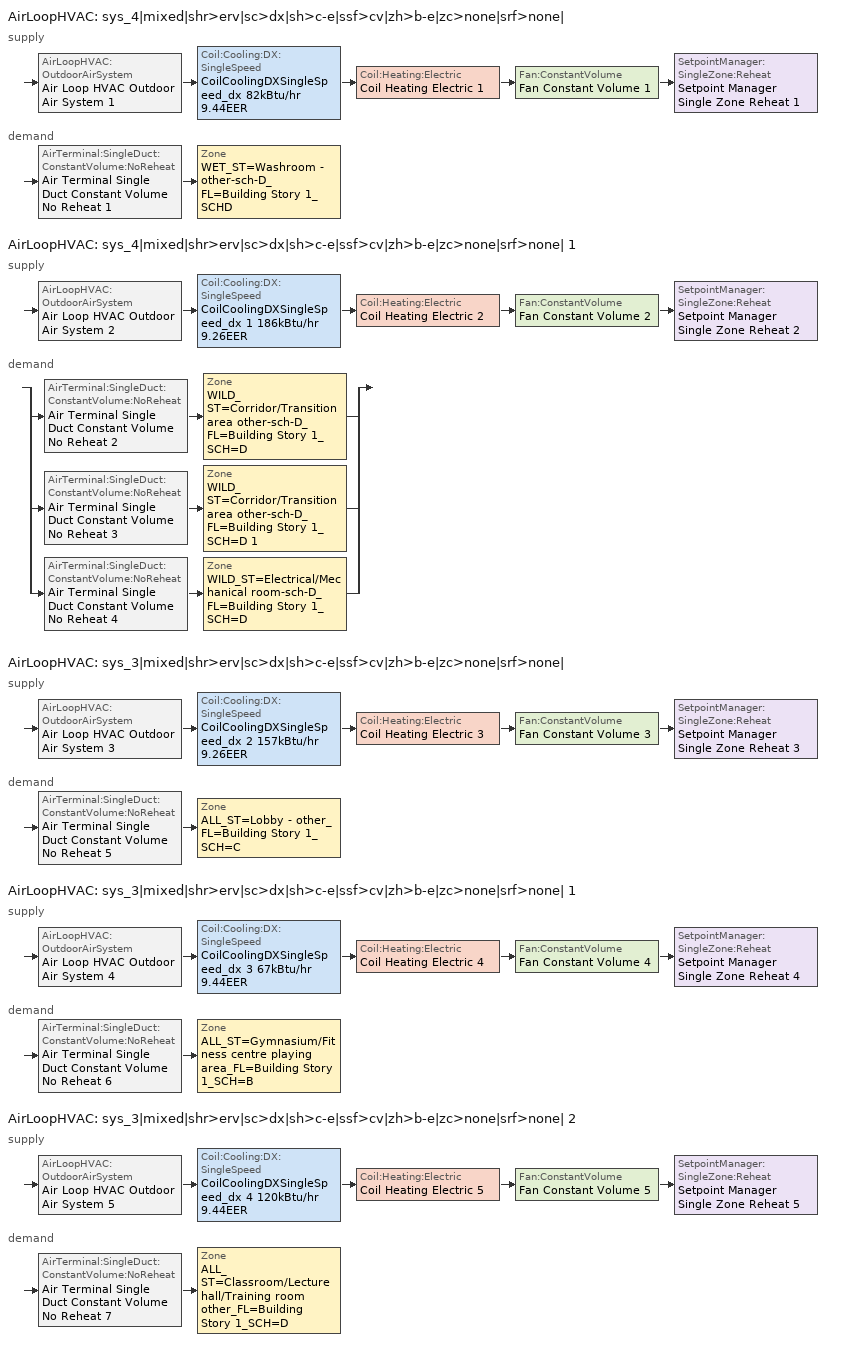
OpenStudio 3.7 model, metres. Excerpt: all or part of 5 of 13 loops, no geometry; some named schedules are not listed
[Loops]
AirLoopHVAC 'sys_4|mixed|shr>erv|sc>dx|sh>c-e|ssf>cv|zh>b-e|zc>none|srf>none|'
 supply: AirLoopHVAC:OutdoorAirSystem 'Air Loop HVAC Outdoor Air System 1' > Coil:Cooling:DX:SingleSpeed 'CoilCoolingDXSingleSpeed_dx 82kBtu/hr 9.44EER' > Coil:Heating:Electric 'Coil Heating Electric 1' > Fan:ConstantVolume 'Fan Constant Volume 1' > SetpointManager:SingleZone:Reheat 'Setpoint Manager Single Zone Reheat 1'
 demand: AirTerminal:SingleDuct:ConstantVolume:NoReheat 'Air Terminal Single Duct Constant Volume No Reheat 1' > Zone 'WET_ST=Washroom - other-sch-D_FL=Building Story 1_SCHD'
AirLoopHVAC 'sys_4|mixed|shr>erv|sc>dx|sh>c-e|ssf>cv|zh>b-e|zc>none|srf>none| 1'
 supply: AirLoopHVAC:OutdoorAirSystem 'Air Loop HVAC Outdoor Air System 2' > Coil:Cooling:DX:SingleSpeed 'CoilCoolingDXSingleSpeed_dx 1 186kBtu/hr 9.26EER' > Coil:Heating:Electric 'Coil Heating Electric 2' > Fan:ConstantVolume 'Fan Constant Volume 2' > SetpointManager:SingleZone:Reheat 'Setpoint Manager Single Zone Reheat 2'
 demand: split
  | AirTerminal:SingleDuct:ConstantVolume:NoReheat 'Air Terminal Single Duct Constant Volume No Reheat 2' > Zone 'WILD_ST=Corridor/Transition area other-sch-D_FL=Building Story 1_SCH=D'
  | AirTerminal:SingleDuct:ConstantVolume:NoReheat 'Air Terminal Single Duct Constant Volume No Reheat 3' > Zone 'WILD_ST=Corridor/Transition area other-sch-D_FL=Building Story 1_SCH=D 1'
  | AirTerminal:SingleDuct:ConstantVolume:NoReheat 'Air Terminal Single Duct Constant Volume No Reheat 4' > Zone 'WILD_ST=Electrical/Mechanical room-sch-D_FL=Building Story 1_SCH=D'
AirLoopHVAC 'sys_3|mixed|shr>erv|sc>dx|sh>c-e|ssf>cv|zh>b-e|zc>none|srf>none|'
 supply: AirLoopHVAC:OutdoorAirSystem 'Air Loop HVAC Outdoor Air System 3' > Coil:Cooling:DX:SingleSpeed 'CoilCoolingDXSingleSpeed_dx 2 157kBtu/hr 9.26EER' > Coil:Heating:Electric 'Coil Heating Electric 3' > Fan:ConstantVolume 'Fan Constant Volume 3' > SetpointManager:SingleZone:Reheat 'Setpoint Manager Single Zone Reheat 3'
 demand: AirTerminal:SingleDuct:ConstantVolume:NoReheat 'Air Terminal Single Duct Constant Volume No Reheat 5' > Zone 'ALL_ST=Lobby - other_FL=Building Story 1_SCH=C'
AirLoopHVAC 'sys_3|mixed|shr>erv|sc>dx|sh>c-e|ssf>cv|zh>b-e|zc>none|srf>none| 1'
 supply: AirLoopHVAC:OutdoorAirSystem 'Air Loop HVAC Outdoor Air System 4' > Coil:Cooling:DX:SingleSpeed 'CoilCoolingDXSingleSpeed_dx 3 67kBtu/hr 9.44EER' > Coil:Heating:Electric 'Coil Heating Electric 4' > Fan:ConstantVolume 'Fan Constant Volume 4' > SetpointManager:SingleZone:Reheat 'Setpoint Manager Single Zone Reheat 4'
 demand: AirTerminal:SingleDuct:ConstantVolume:NoReheat 'Air Terminal Single Duct Constant Volume No Reheat 6' > Zone 'ALL_ST=Gymnasium/Fitness centre playing area_FL=Building Story 1_SCH=B'
AirLoopHVAC 'sys_3|mixed|shr>erv|sc>dx|sh>c-e|ssf>cv|zh>b-e|zc>none|srf>none| 2'
 supply: AirLoopHVAC:OutdoorAirSystem 'Air Loop HVAC Outdoor Air System 5' > Coil:Cooling:DX:SingleSpeed 'CoilCoolingDXSingleSpeed_dx 4 120kBtu/hr 9.44EER' > Coil:Heating:Electric 'Coil Heating Electric 5' > Fan:ConstantVolume 'Fan Constant Volume 5' > SetpointManager:SingleZone:Reheat 'Setpoint Manager Single Zone Reheat 5'
 demand: AirTerminal:SingleDuct:ConstantVolume:NoReheat 'Air Terminal Single Duct Constant Volume No Reheat 7' > Zone 'ALL_ST=Classroom/Lecture hall/Training room other_FL=Building Story 1_SCH=D'
[Sizing:Zone] Zone Cooling Design Supply Air Temperature Input Method=TemperatureDifference; Zone Cooling Design Supply Air Temperature {C}=14; Zone Cooling Design Supply Air Temperature Difference {deltaC}=11; Zone Heating Design Supply Air Temperature Input Method=TemperatureDifference; Zone Heating Design Supply Air Temperature {C}=40; Zone Heating Design Supply Air Temperature Difference {deltaC}=21; Zone Cooling Design Supply Air Humidity Ratio {kg-H2O/kg-air}=0.0085; Zone Heating Design Supply Air Humidity Ratio {kg-H2O/kg-air}=0.008; Zone Heating Sizing Factor=1.3; Zone Cooling Sizing Factor=1.1; Cooling Design Air Flow Method=DesignDay; Heating Design Air Flow Method=DesignDay; Account for Dedicated Outdoor Air System=No; Dedicated Outdoor Air System Control Strategy=NeutralSupplyAir; Dedicated Outdoor Air Low Setpoint Temperature for Design {C}=autosize; Dedicated Outdoor Air High Setpoint Temperature for Design {C}=autosize; Zone Load Sizing Method=Sensible Load Only No Latent Load; Zone Latent Cooling Design Supply Air Humidity Ratio Input Method=HumidityRatioDifference; Zone Cooling Design Supply Air Humidity Ratio Difference {kgWater/kgDryAir}=0.005; Zone Latent Heating Design Supply Air Humidity Ratio Input Method=HumidityRatioDifference; Zone Humidification Design Supply Air Humidity Ratio Difference {kgWater/kgDryAir}=0.005
WET_ST=Washroom - other-sch-D_FL=Building Story 1_SCHD; ALL_ST=Lobby - other_FL=Building Story 1_SCH=C; ALL_ST=Gymnasium/Fitness centre playing area_FL=Building Story 1_SCH=B; ALL_ST=Classroom/Lecture hall/Training room other_FL=Building Story 1_SCH=D; WILD_ST=Corridor/Transition area other-sch-D_FL=Building Story 1_SCH=D; WILD_ST=Corridor/Transition area other-sch-D_FL=Building Story 1_SCH=D 1; WILD_ST=Electrical/Mechanical room-sch-D_FL=Building Story 1_SCH=D
[Zone equipment]
WET_ST=Washroom - other-sch-D_FL=Building Story 1_SCHD: Zone HVAC Baseboard Convective Electric 1, Air Terminal Single Duct Constant Volume No Reheat 1
ALL_ST=Lobby - other_FL=Building Story 1_SCH=C: Zone HVAC Baseboard Convective Electric 5, Air Terminal Single Duct Constant Volume No Reheat 5
ALL_ST=Gymnasium/Fitness centre playing area_FL=Building Story 1_SCH=B: Zone HVAC Baseboard Convective Electric 6, Air Terminal Single Duct Constant Volume No Reheat 6
ALL_ST=Classroom/Lecture hall/Training room other_FL=Building Story 1_SCH=D: Zone HVAC Baseboard Convective Electric 7, Air Terminal Single Duct Constant Volume No Reheat 7
WILD_ST=Corridor/Transition area other-sch-D_FL=Building Story 1_SCH=D: Zone HVAC Baseboard Convective Electric 2, Air Terminal Single Duct Constant Volume No Reheat 2
WILD_ST=Corridor/Transition area other-sch-D_FL=Building Story 1_SCH=D 1: Zone HVAC Baseboard Convective Electric 3, Air Terminal Single Duct Constant Volume No Reheat 3
WILD_ST=Electrical/Mechanical room-sch-D_FL=Building Story 1_SCH=D: Zone HVAC Baseboard Convective Electric 4, Air Terminal Single Duct Constant Volume No Reheat 4
[AirLoopHVAC] Design Supply Air Flow Rate {m3/s}=autosize; Design Return Air Flow Fraction of Supply Air Flow=1
Name | Availability Schedule
sys_4|mixed|shr>erv|sc>dx|sh>c-e|ssf>cv|zh>b-e|zc>none|srf>none| | sys_4|mixed|shr>none|sc>dx|sh>c-e|ssf>cv|zh>b-e|zc>none|srf>none| Occ Sch
sys_4|mixed|shr>erv|sc>dx|sh>c-e|ssf>cv|zh>b-e|zc>none|srf>none| 1 | sys_4|mixed|shr>none|sc>dx|sh>c-e|ssf>cv|zh>b-e|zc>none|srf>none| 1 Occ Sch
sys_3|mixed|shr>erv|sc>dx|sh>c-e|ssf>cv|zh>b-e|zc>none|srf>none| | sys_3|mixed|shr>none|sc>dx|sh>c-e|ssf>cv|zh>b-e|zc>none|srf>none| Occ Sch
sys_3|mixed|shr>erv|sc>dx|sh>c-e|ssf>cv|zh>b-e|zc>none|srf>none| 1 | sys_3|mixed|shr>none|sc>dx|sh>c-e|ssf>cv|zh>b-e|zc>none|srf>none| 1 Occ Sch
sys_3|mixed|shr>erv|sc>dx|sh>c-e|ssf>cv|zh>b-e|zc>none|srf>none| 2 | sys_3|mixed|shr>none|sc>dx|sh>c-e|ssf>cv|zh>b-e|zc>none|srf>none| 2 Occ Sch
[Sizing:System] Type of Load to Size On=Sensible; Design Outdoor Air Flow Rate {m3/s}=Autosize; Central Heating Maximum System Air Flow Ratio=1; Preheat Design Temperature {C}=7; Preheat Design Humidity Ratio {kg-H2O/kg-Air}=0.008; Precool Design Temperature {C}=13; Precool Design Humidity Ratio {kg-H2O/kg-Air}=0.008; Central Cooling Design Supply Air Temperature {C}=13; Central Heating Design Supply Air Temperature {C}=43; Sizing Option=NonCoincident; 100% Outdoor Air in Cooling=No; 100% Outdoor Air in Heating=No; Central Cooling Design Supply Air Humidity Ratio {kg-H2O/kg-Air}=0.0085; Central Heating Design Supply Air Humidity Ratio {kg-H2O/kg-Air}=0.008; Cooling Design Air Flow Method=DesignDay; Cooling Design Air Flow Rate {m3/s}=0; Heating Design Air Flow Method=DesignDay; Heating Design Air Flow Rate {m3/s}=0; System Outdoor Air Method=ZoneSum; Zone Maximum Outdoor Air Fraction=1; Cooling Supply Air Flow Rate Per Floor Area {m3/s-m2}=0.00996765; Cooling Fraction of Autosized Cooling Supply Air Flow Rate=1; Cooling Supply Air Flow Rate Per Unit Cooling Capacity {m3/s-W}=3.94755e-05; Heating Supply Air Flow Rate Per Floor Area {m3/s-m2}=0.00996765; Heating Fraction of Autosized Heating Supply Air Flow Rate=1; Heating Fraction of Autosized Cooling Supply Air Flow Rate=1; Heating Supply Air Flow Rate Per Unit Heating Capacity {m3/s-W}=3.15882e-05; Cooling Design Capacity Method=CoolingDesignCapacity; Cooling Design Capacity {W}=autosize; Cooling Design Capacity Per Floor Area {W/m2}=234.7; Fraction of Autosized Cooling Design Capacity=1; Heating Design Capacity Method=HeatingDesignCapacity; Heating Design Capacity {W}=autosize; Heating Design Capacity Per Floor Area {W/m2}=157; Fraction of Autosized Heating Design Capacity=1; Central Cooling Capacity Control Method=OnOff; Occupant Diversity=autosize
sys_4|mixed|shr>erv|sc>dx|sh>c-e|ssf>cv|zh>b-e|zc>none|srf>none|; sys_4|mixed|shr>erv|sc>dx|sh>c-e|ssf>cv|zh>b-e|zc>none|srf>none| 1; sys_3|mixed|shr>erv|sc>dx|sh>c-e|ssf>cv|zh>b-e|zc>none|srf>none|; sys_3|mixed|shr>erv|sc>dx|sh>c-e|ssf>cv|zh>b-e|zc>none|srf>none| 1; sys_3|mixed|shr>erv|sc>dx|sh>c-e|ssf>cv|zh>b-e|zc>none|srf>none| 2
[Fan:ConstantVolume] Availability Schedule=Always On Discrete; Fan Total Efficiency=0.39975; Pressure Rise {Pa}=640; Maximum Flow Rate {m3/s}=AutoSize; Motor Efficiency=0.615
Fan Constant Volume 1; Fan Constant Volume 2; Fan Constant Volume 3; Fan Constant Volume 4; Fan Constant Volume 5
[Coil:Cooling:DX:SingleSpeed] Availability Schedule=Always On Discrete; Rated Total Cooling Capacity {W}=autosize; Rated Sensible Heat Ratio=autosize; Rated Air Flow Rate {m3/s}=autosize; Rated Evaporator Fan Power Per Volume Flow Rate 2017 {W/(m3/s)}=773.3; Rated Evaporator Fan Power Per Volume Flow Rate 2023 {W/(m3/s)}=934.4; Total Cooling Capacity Function of Temperature Curve=DXCOOL-NECB2011-REF-CAPFT; Total Cooling Capacity Function of Flow Fraction Curve=DXCOOL-NECB2011-REF-CAPFFLOW; Energy Input Ratio Function of Temperature Curve=DXCOOL-NECB2011-REF-COOLEIRFT; Energy Input Ratio Function of Flow Fraction Curve=DXCOOL-NECB2011-REF-COOLEIRFFLOW; Part Load Fraction Correlation Curve=DXCOOL-NECB2011-REF-COOLPLFFPLR; Minimum Outdoor Dry-Bulb Temperature for Compressor Operation {C}=-25; Nominal Time for Condensate Removal to Begin {s}=0; Ratio of Initial Moisture Evaporation Rate and Steady State Latent Capacity=0; Maximum Cycling Rate {cycles/hr}=0; Latent Capacity Time Constant {s}=0; Condenser Type=AirCooled; Evaporative Condenser Effectiveness=0.9; Evaporative Condenser Air Flow Rate {m3/s}=autosize; Evaporative Condenser Pump Rated Power Consumption {W}=autosize; Crankcase Heater Capacity {W}=0; Maximum Outdoor Dry-Bulb Temperature for Crankcase Heater Operation {C}=10; Basin Heater Capacity {W/K}=0; Basin Heater Setpoint Temperature {C}=2
Name | Rated COP {W/W}
CoilCoolingDXSingleSpeed_dx 82kBtu/hr 9.44EER; CoilCoolingDXSingleSpeed_dx 3 67kBtu/hr 9.44EER; CoilCoolingDXSingleSpeed_dx 4 120kBtu/hr 9.44EER | 3.28022
CoilCoolingDXSingleSpeed_dx 1 186kBtu/hr 9.26EER; CoilCoolingDXSingleSpeed_dx 2 157kBtu/hr 9.26EER | 3.22027
[Coil:Heating:Electric] Availability Schedule=Always On Discrete
Coil Heating Electric 1; Coil Heating Electric 2; Coil Heating Electric 3; Coil Heating Electric 4; Coil Heating Electric 5
[Controller:OutdoorAir] Minimum Outdoor Air Flow Rate {m3/s}=autosize; Maximum Outdoor Air Flow Rate {m3/s}=Autosize; Economizer Control Action Type=ModulateFlow; Lockout Type=NoLockout; Minimum Limit Type=FixedMinimum; High Humidity Control=No; Heat Recovery Bypass Control Type=BypassWhenOAFlowGreaterThanMinimum; Economizer Operation Staging=InterlockedWithMechanicalCooling
Name | Economizer Control Type | Minimum Outdoor Air Schedule | Controller Mechanical Ventilation | Economizer Maximum Limit Dry-Bulb Temperature {C} | Economizer Maximum Limit Enthalpy {J/kg} | Economizer Minimum Limit Dry-Bulb Temperature {C}
Controller Outdoor Air 1 | DifferentialEnthalpy | sys_4|mixed|shr>none|sc>dx|sh>c-e|ssf>cv|zh>b-e|zc>none|srf>none| Occ Sch | Controller Mechanical Ventilation 1
Controller Outdoor Air 2 | DifferentialEnthalpy | sys_4|mixed|shr>none|sc>dx|sh>c-e|ssf>cv|zh>b-e|zc>none|srf>none| 1 Occ Sch | Controller Mechanical Ventilation 2
Controller Outdoor Air 3 | DifferentialEnthalpy | sys_3|mixed|shr>none|sc>dx|sh>c-e|ssf>cv|zh>b-e|zc>none|srf>none| Occ Sch | Controller Mechanical Ventilation 3
Controller Outdoor Air 4 | NoEconomizer | sys_3|mixed|shr>none|sc>dx|sh>c-e|ssf>cv|zh>b-e|zc>none|srf>none| 1 Occ Sch | Controller Mechanical Ventilation 4 | 28 | 64000 | -100
Controller Outdoor Air 5 | DifferentialEnthalpy | sys_3|mixed|shr>none|sc>dx|sh>c-e|ssf>cv|zh>b-e|zc>none|srf>none| 2 Occ Sch | Controller Mechanical Ventilation 5
[Controller:MechanicalVentilation] Availability Schedule=Always On Discrete; System Outdoor Air Method=ZoneSum
Controller Mechanical Ventilation 1; Controller Mechanical Ventilation 2; Controller Mechanical Ventilation 3; Controller Mechanical Ventilation 4; Controller Mechanical Ventilation 5
[AirLoopHVAC:OutdoorAirSystem]
Name | Controller
Air Loop HVAC Outdoor Air System 1 | Controller Outdoor Air 1
Air Loop HVAC Outdoor Air System 2 | Controller Outdoor Air 2
Air Loop HVAC Outdoor Air System 3 | Controller Outdoor Air 3
Air Loop HVAC Outdoor Air System 4 | Controller Outdoor Air 4
Air Loop HVAC Outdoor Air System 5 | Controller Outdoor Air 5
[SetpointManager:SingleZone:Reheat] Minimum Supply Air Temperature {C}=13; Maximum Supply Air Temperature {C}=43
Name | Control Zone | Setpoint Node or NodeList
Setpoint Manager Single Zone Reheat 1 | WET_ST=Washroom - other-sch-D_FL=Building Story 1_SCHD | sys_4|mixed|shr>erv|sc>dx|sh>c-e|ssf>cv|zh>b-e|zc>none|srf>none| Supply Outlet Node
Setpoint Manager Single Zone Reheat 2 | WILD_ST=Corridor/Transition area other-sch-D_FL=Building Story 1_SCH=D | sys_4|mixed|shr>erv|sc>dx|sh>c-e|ssf>cv|zh>b-e|zc>none|srf>none| 1 Supply Outlet Node
Setpoint Manager Single Zone Reheat 3 | ALL_ST=Lobby - other_FL=Building Story 1_SCH=C | sys_3|mixed|shr>erv|sc>dx|sh>c-e|ssf>cv|zh>b-e|zc>none|srf>none| Supply Outlet Node
Setpoint Manager Single Zone Reheat 4 | ALL_ST=Gymnasium/Fitness centre playing area_FL=Building Story 1_SCH=B | sys_3|mixed|shr>erv|sc>dx|sh>c-e|ssf>cv|zh>b-e|zc>none|srf>none| 1 Supply Outlet Node
Setpoint Manager Single Zone Reheat 5 | ALL_ST=Classroom/Lecture hall/Training room other_FL=Building Story 1_SCH=D | sys_3|mixed|shr>erv|sc>dx|sh>c-e|ssf>cv|zh>b-e|zc>none|srf>none| 2 Supply Outlet Node
[ZoneHVAC:Baseboard:Convective:Electric] Availability Schedule=Always On Discrete; Nominal Capacity {W}=autosize; Efficiency=1
Zone HVAC Baseboard Convective Electric 1; Zone HVAC Baseboard Convective Electric 2; Zone HVAC Baseboard Convective Electric 3; Zone HVAC Baseboard Convective Electric 4; Zone HVAC Baseboard Convective Electric 5; Zone HVAC Baseboard Convective Electric 6; Zone HVAC Baseboard Convective Electric 7
[AirTerminal:SingleDuct:ConstantVolume:NoReheat] Availability Schedule=Always On Discrete; Maximum Air Flow Rate {m3/s}=AutoSize
Air Terminal Single Duct Constant Volume No Reheat 1; Air Terminal Single Duct Constant Volume No Reheat 2; Air Terminal Single Duct Constant Volume No Reheat 3; Air Terminal Single Duct Constant Volume No Reheat 4; Air Terminal Single Duct Constant Volume No Reheat 5; Air Terminal Single Duct Constant Volume No Reheat 6; Air Terminal Single Duct Constant Volume No Reheat 7
[Schedule:Ruleset]
Name | Default Day Schedule | Summer Design Day Schedule | Winter Design Day Schedule
sys_3|mixed|shr>none|sc>dx|sh>c-e|ssf>cv|zh>b-e|zc>none|srf>none| Occ Sch | sys_3|mixed|shr>none|sc>dx|sh>c-e|ssf>cv|zh>b-e|zc>none|srf>none| Occ Sch Default | sys_3|mixed|shr>none|sc>dx|sh>c-e|ssf>cv|zh>b-e|zc>none|srf>none| Occ Sch Summer Design Day | sys_3|mixed|shr>none|sc>dx|sh>c-e|ssf>cv|zh>b-e|zc>none|srf>none| Occ Sch Winter Design Day
sys_3|mixed|shr>none|sc>dx|sh>c-e|ssf>cv|zh>b-e|zc>none|srf>none| 1 Occ Sch | sys_3|mixed|shr>none|sc>dx|sh>c-e|ssf>cv|zh>b-e|zc>none|srf>none| 1 Occ Sch Default | sys_3|mixed|shr>none|sc>dx|sh>c-e|ssf>cv|zh>b-e|zc>none|srf>none| 1 Occ Sch Summer Design Day | sys_3|mixed|shr>none|sc>dx|sh>c-e|ssf>cv|zh>b-e|zc>none|srf>none| 1 Occ Sch Winter Design Day
sys_3|mixed|shr>none|sc>dx|sh>c-e|ssf>cv|zh>b-e|zc>none|srf>none| 2 Occ Sch | sys_3|mixed|shr>none|sc>dx|sh>c-e|ssf>cv|zh>b-e|zc>none|srf>none| 2 Occ Sch Default | sys_3|mixed|shr>none|sc>dx|sh>c-e|ssf>cv|zh>b-e|zc>none|srf>none| 2 Occ Sch Summer Design Day | sys_3|mixed|shr>none|sc>dx|sh>c-e|ssf>cv|zh>b-e|zc>none|srf>none| 2 Occ Sch Winter Design Day
sys_4|mixed|shr>none|sc>dx|sh>c-e|ssf>cv|zh>b-e|zc>none|srf>none| Occ Sch | sys_4|mixed|shr>none|sc>dx|sh>c-e|ssf>cv|zh>b-e|zc>none|srf>none| Occ Sch Default | sys_4|mixed|shr>none|sc>dx|sh>c-e|ssf>cv|zh>b-e|zc>none|srf>none| Occ Sch Summer Design Day | sys_4|mixed|shr>none|sc>dx|sh>c-e|ssf>cv|zh>b-e|zc>none|srf>none| Occ Sch Winter Design Day
sys_4|mixed|shr>none|sc>dx|sh>c-e|ssf>cv|zh>b-e|zc>none|srf>none| 1 Occ Sch | sys_4|mixed|shr>none|sc>dx|sh>c-e|ssf>cv|zh>b-e|zc>none|srf>none| 1 Occ Sch Default | sys_4|mixed|shr>none|sc>dx|sh>c-e|ssf>cv|zh>b-e|zc>none|srf>none| 1 Occ Sch Summer Design Day | sys_4|mixed|shr>none|sc>dx|sh>c-e|ssf>cv|zh>b-e|zc>none|srf>none| 1 Occ Sch Winter Design Day
[Schedule:Day]
sys_3|mixed|shr>none|sc>dx|sh>c-e|ssf>cv|zh>b-e|zc>none|srf>none| Occ Sch Default: 9, 0, 0, 21, 0, 1, 24, 0, 0
sys_3|mixed|shr>none|sc>dx|sh>c-e|ssf>cv|zh>b-e|zc>none|srf>none| Occ Sch Winter Design Day; sys_3|mixed|shr>none|sc>dx|sh>c-e|ssf>cv|zh>b-e|zc>none|srf>none| Occ Sch Summer Design Day; sys_3|mixed|shr>none|sc>dx|sh>c-e|ssf>cv|zh>b-e|zc>none|srf>none| 1 Occ Sch Winter Design Day; sys_3|mixed|shr>none|sc>dx|sh>c-e|ssf>cv|zh>b-e|zc>none|srf>none| 1 Occ Sch Summer Design Day; sys_3|mixed|shr>none|sc>dx|sh>c-e|ssf>cv|zh>b-e|zc>none|srf>none| 2 Occ Sch Summer Design Day; sys_4|mixed|shr>none|sc>dx|sh>c-e|ssf>cv|zh>b-e|zc>none|srf>none| Occ Sch Winter Design Day; sys_4|mixed|shr>none|sc>dx|sh>c-e|ssf>cv|zh>b-e|zc>none|srf>none| Occ Sch Summer Design Day; sys_4|mixed|shr>none|sc>dx|sh>c-e|ssf>cv|zh>b-e|zc>none|srf>none| 1 Occ Sch Winter Design Day; sys_4|mixed|shr>none|sc>dx|sh>c-e|ssf>cv|zh>b-e|zc>none|srf>none| 1 Occ Sch Summer Design Day: 24, 0, 1
sys_3|mixed|shr>none|sc>dx|sh>c-e|ssf>cv|zh>b-e|zc>none|srf>none| 1 Occ Sch Default: 1, 0, 1, 10, 0, 0, 24, 0, 1
sys_3|mixed|shr>none|sc>dx|sh>c-e|ssf>cv|zh>b-e|zc>none|srf>none| 2 Occ Sch Default; sys_4|mixed|shr>none|sc>dx|sh>c-e|ssf>cv|zh>b-e|zc>none|srf>none| Occ Sch Default; sys_4|mixed|shr>none|sc>dx|sh>c-e|ssf>cv|zh>b-e|zc>none|srf>none| 1 Occ Sch Default: 9, 0, 0, 18, 0, 1, 19, 0, 0, 22, 0, 1, 24, 0, 0
[Schedule:Rule] Date Specification Type=DateRange; Start Month=1; End Month=12
Name | Schedule Ruleset | Rule Order | Day Schedule | Apply Sunday | Start Day | End Day | Apply Saturday
Schedule Rule 80 | sys_3|mixed|shr>none|sc>dx|sh>c-e|ssf>cv|zh>b-e|zc>none|srf>none| Occ Sch | 0 | Schedule Day 59 | Yes | 1 | 31
Schedule Rule 81 | sys_3|mixed|shr>none|sc>dx|sh>c-e|ssf>cv|zh>b-e|zc>none|srf>none| 1 Occ Sch | 1 | Schedule Day 60 | Yes | 1 | 31
Schedule Rule 82 | sys_3|mixed|shr>none|sc>dx|sh>c-e|ssf>cv|zh>b-e|zc>none|srf>none| 1 Occ Sch | 0 | Schedule Day 61 |  | 7 | 30 | Yes
Schedule Rule 92 | sys_4|mixed|shr>none|sc>dx|sh>c-e|ssf>cv|zh>b-e|zc>none|srf>none| Occ Sch | 0 | Schedule Day 71 | Yes | 1 | 31 | Yes
Schedule Rule 93 | sys_4|mixed|shr>none|sc>dx|sh>c-e|ssf>cv|zh>b-e|zc>none|srf>none| 1 Occ Sch | 0 | Schedule Day 72 | Yes | 1 | 31 | Yes
[Schedule:Constant]
Always On Discrete: Value=1
[Curve:Biquadratic] Minimum Value of x=13; Maximum Value of x=24; Minimum Value of y=24; Maximum Value of y=46
Name | Coefficient1 Constant | Coefficient2 x | Coefficient3 x**2 | Coefficient4 y | Coefficient5 y**2 | Coefficient6 x*y
DXCOOL-NECB2011-REF-CAPFT | 0.867905 | 0.0142459 | 0.00055436 | -0.0075575 | 3.3e-05 | -0.0001918
DXCOOL-NECB2011-REF-COOLEIRFT | 0.114171 | 0.0281822 | -0.0004199 | 0.0214108 | 0.000161028 | -0.000679104
[Curve:Quadratic] Minimum Value of x=0.5; Maximum Value of x=1.5
Name | Coefficient1 Constant | Coefficient2 x | Coefficient3 x**2
DXCOOL-NECB2011-REF-CAPFFLOW | 0.8 | 0.2 | 0
DXCOOL-NECB2011-REF-COOLEIRFFLOW | 1.1552 | -0.1808 | 0.0256
[Curve:Cubic]
DXCOOL-NECB2011-REF-COOLPLFFPLR: Coefficient1 Constant=0.0277; Coefficient2 x=4.9151; Coefficient3 x**2=-8.184; Coefficient4 x**3=4.2702; Minimum Value of x=0.7; Maximum Value of x=1
